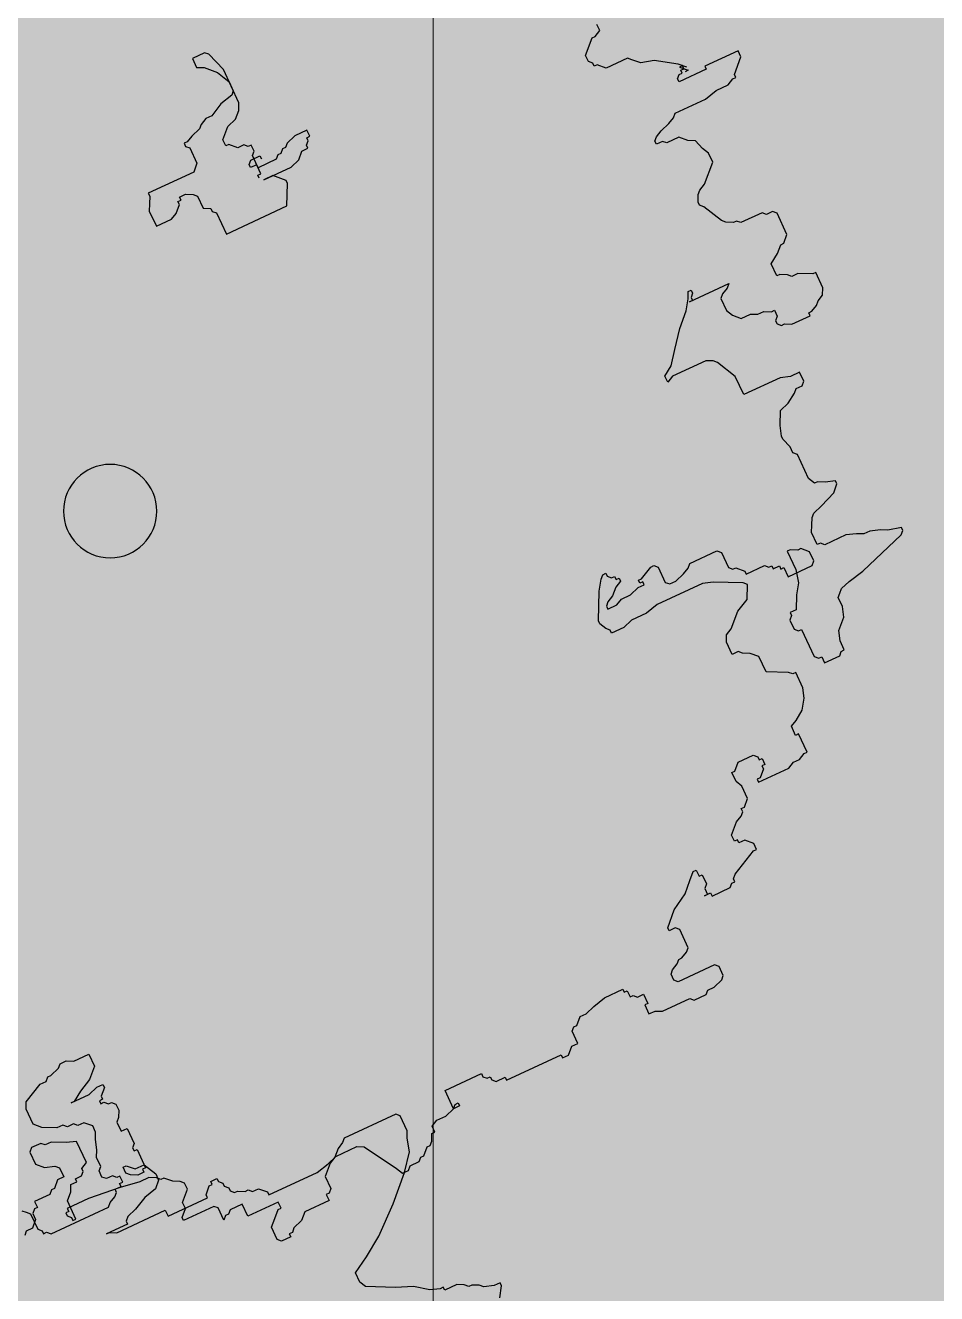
# Model space of a CAD drawing. Header units: millimetres. Extents: x 0 to 71617, y -15450 to 30894.
# Drawn here: x 18864 to 19406, y 24604 to 25357 of the extents above; entities that cross this region are included whole.
import ezdxf

# ---------------------------------------------------------------- set-up
doc = ezdxf.new("R2010")
doc.units = ezdxf.units.MM
doc.layers.add('dwgmodels.com', color=250, linetype='Continuous')
doc.layers.add('tree', color=251, linetype='Continuous', lineweight=0)

# ---------------------------------------------------------------- blocks, each defined once
blk = doc.blocks.new('trees top 025')
at = {"layer": 'dwgmodels.com', "color": 0}
for p, q in [((-0.6467, 1.7705), (-0.6384, 1.7789)), ((-0.6384, 1.7789), (-0.6134, 1.7789)), ((-0.6134, 1.7789), (-0.605, 1.7705)), ((-0.7218, 1.7455), (-0.6968, 1.7539)), ((-0.7218, 1.6872), (-0.7218, 1.7455)), ((-0.6968, 1.7539), (-0.6634, 1.7705)), ((-0.6634, 1.7705), (-0.6467, 1.7705)), ((-0.605, 1.7705), (-0.605, 1.7372)), ((-0.6467, 1.7122), (-0.6551, 1.7039)), ((-0.6217, 1.7205), (-0.6467, 1.7122)), ((-0.605, 1.7372), (-0.6217, 1.7205)), ((-0.7051, 1.6789), (-0.7218, 1.6872)), ((-0.7051, 1.6705), (-0.7051, 1.6789)), ((-0.6551, 1.7039), (-0.6551, 1.6789)), ((-0.6551, 1.6789), (-0.6384, 1.6789)), ((-0.6384, 1.6789), (-0.6217, 1.6622)), ((-0.6968, 1.6622), (-0.7051, 1.6705)), ((-0.6801, 1.6622), (-0.6968, 1.6622)), ((-0.6801, 1.6539), (-0.6801, 1.6622)), ((-0.6634, 1.6539), (-0.6801, 1.6539)), ((-0.6551, 1.6372), (-0.6634, 1.6539)), ((-0.6217, 1.6622), (-0.6134, 1.6622)), ((-0.6134, 1.6622), (-0.605, 1.6539)), ((-0.605, 1.6539), (-0.5633, 1.6539)), ((-0.5633, 1.6539), (-0.5633, 1.6372)), ((-0.6384, 1.6205), (-0.6551, 1.6372)), ((-0.6384, 1.5705), (-0.6384, 1.6205)), ((-0.5633, 1.6372), (-0.555, 1.6372)), ((-0.555, 1.6372), (-0.5467, 1.6288)), ((-0.5467, 1.6288), (-0.5467, 1.6122)), ((-0.8636, 1.5788), (-0.8469, 1.5872)), ((-0.8469, 1.5872), (-0.8219, 1.5872)), ((-0.8219, 1.5872), (-0.7718, 1.5955)), ((-0.7718, 1.5955), (-0.6884, 1.6038)), ((-0.6884, 1.6038), (-0.6301, 1.6038)), ((-0.6301, 1.6038), (-0.6301, 1.5955)), ((-0.6301, 1.5955), (-0.6217, 1.5955)), ((-0.6217, 1.5872), (-0.6301, 1.5788)), ((-0.6217, 1.5955), (-0.6217, 1.5872)), ((-0.5467, 1.6122), (-0.53, 1.5955)), ((-0.53, 1.5955), (-0.5133, 1.5955)), ((-0.5133, 1.5955), (-0.505, 1.5872)), ((-0.9136, 1.5455), (-0.8969, 1.5538)), ((-0.8969, 1.5538), (-0.8802, 1.5705)), ((-0.8802, 1.5705), (-0.8719, 1.5705)), ((-0.8719, 1.5705), (-0.8636, 1.5788)), ((-0.6301, 1.5705), (-0.6384, 1.5705)), ((-0.6301, 1.5788), (-0.6301, 1.5705)), ((-0.9219, 1.5372), (-0.9136, 1.5455)), ((-0.9219, 1.5205), (-0.9219, 1.5372)), ((-0.8969, 1.4955), (-0.9219, 1.5205)), ((-0.8969, 1.4788), (-0.8969, 1.4955)), ((-1.4807, 1.4621), (-1.4723, 1.4705)), ((-1.4807, 1.4205), (-1.4807, 1.4621)), ((-1.4723, 1.4705), (-1.3306, 1.4705)), ((-1.3306, 1.4705), (-1.3222, 1.4621)), ((-1.3222, 1.4621), (-1.3056, 1.4538)), ((-0.8802, 1.4621), (-0.8969, 1.4788)), ((-0.8802, 1.4538), (-0.8802, 1.4621)), ((-1.3056, 1.4538), (-1.2889, 1.4371)), ((-1.2889, 1.4371), (-1.2722, 1.4288)), ((-1.2722, 1.4288), (-1.2472, 1.4038)), ((-1.0304, 1.4288), (-0.997, 1.4288)), ((-1.0304, 1.3955), (-1.0304, 1.4288)), ((-0.997, 1.4288), (-0.9887, 1.4205)), ((-0.972, 1.4455), (-0.9636, 1.4538)), ((-0.972, 1.4121), (-0.972, 1.4455)), ((-0.9636, 1.4538), (-0.8802, 1.4538)), ((-1.4723, 1.4038), (-1.4807, 1.4205)), ((-1.464, 1.3705), (-1.4723, 1.4038)), ((-1.2472, 1.4038), (-1.2472, 1.3705)), ((-1.1137, 1.3955), (-1.0304, 1.3955)), ((-1.1137, 1.3788), (-1.1137, 1.3955)), ((-0.9887, 1.4205), (-0.9803, 1.4205)), ((-0.9803, 1.4205), (-0.972, 1.4121)), ((-1.4306, 1.3288), (-1.464, 1.3705)), ((-1.2472, 1.3705), (-1.2388, 1.3621)), ((-1.2388, 1.3621), (-1.2305, 1.3621)), ((-1.2305, 1.3621), (-1.2305, 1.3455)), ((-1.1054, 1.3788), (-1.1137, 1.3788)), ((-1.0887, 1.3621), (-1.1054, 1.3788)), ((-1.072, 1.3455), (-1.0887, 1.3621)), ((-1.2305, 1.3455), (-1.1638, 1.3455)), ((-1.1638, 1.3455), (-1.1471, 1.3288)), ((-1.072, 1.3121), (-1.072, 1.3455)), ((-1.3723, 1.2704), (-1.4306, 1.3288)), ((-1.1471, 1.3288), (-1.1221, 1.3204)), ((-1.1221, 1.3204), (-1.1137, 1.3121)), ((-1.1137, 1.3121), (-1.1054, 1.3121)), ((-1.1054, 1.3121), (-1.1054, 1.3038)), ((-1.1054, 1.3038), (-1.0804, 1.3038)), ((-1.0804, 1.3038), (-1.072, 1.3121)), ((-1.3056, 1.2121), (-1.3723, 1.2704)), ((-1.2555, 1.1788), (-1.3056, 1.2121)), ((-1.2138, 1.1537), (-1.2555, 1.1788)), ((-1.2138, 1.1287), (-1.2138, 1.1537)), ((-1.2889, 1.0787), (-1.2222, 1.1121)), ((-1.2222, 1.1121), (-1.2138, 1.1287)), ((-1.3306, 1.0621), (-1.2889, 1.0787)), ((-1.3639, 1.0371), (-1.3306, 1.0621)), ((-1.4473, 1.012), (-1.4306, 1.0204)), ((-1.4306, 1.0204), (-1.3973, 1.0204)), ((-1.3973, 1.0287), (-1.3889, 1.0287)), ((-1.3973, 1.0204), (-1.3973, 1.0287)), ((-1.3889, 1.0287), (-1.3639, 1.0371)), ((-1.514, 0.9787), (-1.489, 0.987)), ((-1.489, 0.987), (-1.4807, 0.9954)), ((-1.4807, 0.9954), (-1.464, 1.0037)), ((-1.464, 1.0037), (-1.4557, 1.0037)), ((-1.4557, 1.0037), (-1.4473, 1.012)), ((-1.5307, 0.9787), (-1.514, 0.9787)), ((-1.5307, 0.9704), (-1.5307, 0.9787)), ((-1.514, 0.9454), (-1.5307, 0.9704)), ((-0.7218, 0.8787), (-0.7051, 0.9287)), ((-0.7051, 0.9287), (-0.6968, 0.937)), ((-0.6968, 0.937), (-0.6634, 0.937)), ((-0.6634, 0.937), (-0.6634, 0.912)), ((-0.6801, 0.9037), (-0.7051, 0.8787)), ((-0.6634, 0.912), (-0.6801, 0.9037)), ((-0.7051, 0.8787), (-0.7218, 0.8453)), ((-0.7218, 0.787), (-0.7218, 0.8787)), ((-0.7218, 0.8453), (-0.7218, 0.8203)), ((-0.7218, 0.8203), (-0.7135, 0.812)), ((-0.7135, 0.812), (-0.6801, 0.8037)), ((-0.6801, 0.8037), (-0.6467, 0.787)), ((-0.7135, 0.7703), (-0.7218, 0.787)), ((-0.6968, 0.7537), (-0.7135, 0.7703)), ((-0.6467, 0.787), (-0.6301, 0.787)), ((-0.6301, 0.787), (-0.6134, 0.7787)), ((-0.6134, 0.7787), (-0.605, 0.7703)), ((-0.605, 0.7703), (-0.58, 0.762)), ((-0.58, 0.762), (-0.5633, 0.7537)), ((-0.6718, 0.7453), (-0.6968, 0.7537)), ((-0.6467, 0.7203), (-0.6718, 0.7453)), ((-0.5633, 0.7537), (-0.555, 0.7537)), ((-0.555, 0.7453), (-0.5633, 0.737)), ((-0.5633, 0.737), (-0.5633, 0.6953)), ((-0.555, 0.7537), (-0.555, 0.7453)), ((-0.6718, 0.687), (-0.6551, 0.7036)), ((-0.6551, 0.7036), (-0.6467, 0.7036)), ((-0.6467, 0.7036), (-0.6467, 0.7203)), ((-0.7051, 0.6786), (-0.6968, 0.6786)), ((-0.7051, 0.662), (-0.7051, 0.6786)), ((-0.6968, 0.6786), (-0.6884, 0.687)), ((-0.6884, 0.687), (-0.6718, 0.687)), ((-0.5633, 0.6953), (-0.5467, 0.6786)), ((-0.5467, 0.6786), (-0.4216, 0.6786)), ((-0.4216, 0.6786), (-0.4216, 0.6703)), ((-0.4216, 0.6703), (-0.4132, 0.6536)), ((-0.8469, 0.6536), (-0.8135, 0.6536)), ((-0.8469, 0.637), (-0.8469, 0.6536)), ((-0.8385, 0.637), (-0.8469, 0.637)), ((-0.8385, 0.6286), (-0.8385, 0.637)), ((-0.8135, 0.6536), (-0.7885, 0.6453)), ((-0.7885, 0.6453), (-0.7802, 0.637)), ((-0.7802, 0.637), (-0.7718, 0.637)), ((-0.7718, 0.637), (-0.7635, 0.6286)), ((-0.7135, 0.6453), (-0.7135, 0.637)), ((-0.6884, 0.6453), (-0.7135, 0.6453)), ((-0.6968, 0.6536), (-0.7051, 0.662)), ((-0.6968, 0.6036), (-0.6968, 0.6536)), ((-0.6801, 0.637), (-0.6884, 0.6453)), ((-0.6801, 0.6286), (-0.6801, 0.637)), ((-0.505, 0.637), (-0.5217, 0.6286)), ((-0.4883, 0.637), (-0.505, 0.637)), ((-0.4883, 0.6286), (-0.4883, 0.637)), ((-0.4132, 0.6536), (-0.4049, 0.637)), ((-0.4049, 0.637), (-0.4049, 0.5953)), ((-0.8302, 0.6203), (-0.8385, 0.6286)), ((-0.8302, 0.612), (-0.8302, 0.6203)), ((-0.8135, 0.612), (-0.8302, 0.612)), ((-0.7969, 0.5953), (-0.8135, 0.612)), ((-0.7635, 0.6286), (-0.7552, 0.6286)), ((-0.7552, 0.6286), (-0.7468, 0.6203)), ((-0.7468, 0.6203), (-0.6968, 0.6203)), ((-0.6968, 0.6286), (-0.6801, 0.6286)), ((-0.6968, 0.6203), (-0.6968, 0.6286)), ((-0.6884, 0.6036), (-0.6968, 0.6036)), ((-0.6884, 0.5953), (-0.6884, 0.6036)), ((-0.5217, 0.6286), (-0.53, 0.6203)), ((-0.53, 0.6203), (-0.53, 0.587)), ((-0.48, 0.6286), (-0.4883, 0.6286)), ((-0.48, 0.6203), (-0.48, 0.6286)), ((-0.4633, 0.6036), (-0.48, 0.6203)), ((-0.4466, 0.5953), (-0.4633, 0.6036)), ((-1.6141, 0.5703), (-1.6141, 0.587)), ((-1.5974, 0.562), (-1.6141, 0.5703)), ((-0.7718, 0.587), (-0.7969, 0.5953)), ((-0.6968, 0.587), (-0.7718, 0.587)), ((-0.7468, 0.562), (-0.7218, 0.587)), ((-0.7218, 0.587), (-0.6968, 0.587)), ((-0.5467, 0.5703), (-0.555, 0.562)), ((-0.53, 0.587), (-0.5467, 0.5786)), ((-0.5467, 0.5786), (-0.5467, 0.5703)), ((-0.4049, 0.5953), (-0.4466, 0.5953)), ((-1.5891, 0.562), (-1.5974, 0.562)), ((-1.5557, 0.5286), (-1.5891, 0.562)), ((-0.7468, 0.5536), (-0.7468, 0.562)), ((-0.7218, 0.5036), (-0.7468, 0.5536)), ((-0.555, 0.562), (-0.555, 0.5036)), ((-1.5641, 0.5036), (-1.5557, 0.5119)), ((-1.5557, 0.5119), (-1.5557, 0.5286)), ((-1.6558, 0.4703), (-1.6475, 0.4786)), ((-1.6475, 0.4786), (-1.5891, 0.4786)), ((-1.5891, 0.4786), (-1.5724, 0.4953)), ((-1.5724, 0.4953), (-1.5641, 0.4953)), ((-1.5641, 0.4953), (-1.5641, 0.5036)), ((-0.555, 0.5036), (-0.7218, 0.5036)), ((-1.7559, 0.4119), (-1.7058, 0.4453)), ((-1.7058, 0.4453), (-1.6725, 0.4536)), ((-1.6725, 0.4536), (-1.6558, 0.4703)), ((-1.7726, 0.3952), (-1.7559, 0.4119)), ((-1.7559, 0.4036), (-1.7726, 0.3869)), ((-1.7726, 0.3869), (-1.7642, 0.3869)), ((-1.7642, 0.4036), (-1.7559, 0.4036)), ((-1.7642, 0.3952), (-1.7642, 0.4036)), ((-1.7559, 0.3952), (-1.7642, 0.3952)), ((-1.7559, 0.3869), (-1.7559, 0.3952)), ((-1.7475, 0.3869), (-1.7559, 0.3869)), ((-1.7392, 0.3786), (-1.7475, 0.3869)), ((-1.906, 0.3786), (-1.8143, 0.3786)), ((-1.906, 0.3619), (-1.906, 0.3786)), ((-1.8726, 0.3286), (-1.906, 0.3619)), ((-1.8143, 0.3786), (-1.8143, 0.3702)), ((-1.8143, 0.3702), (-1.7392, 0.3702)), ((-1.7392, 0.3702), (-1.7392, 0.3786)), ((-1.8726, 0.3202), (-1.8726, 0.3286)), ((-1.8643, 0.3202), (-1.8726, 0.3202)), ((-1.8476, 0.3119), (-1.8643, 0.3202)), ((-1.8143, 0.3119), (-1.8476, 0.3119)), ((-1.7809, 0.3036), (-1.8143, 0.3119)), ((-1.6975, 0.3036), (-1.7809, 0.3036)), ((-1.6892, 0.2952), (-1.6975, 0.3036)), ((-1.6725, 0.2869), (-1.6892, 0.2952)), ((-1.6475, 0.2786), (-1.6725, 0.2869)), ((-1.6308, 0.2702), (-1.6475, 0.2786)), ((-1.6475, 0.2452), (-1.6391, 0.2535)), ((-1.6391, 0.2535), (-1.6224, 0.2535)), ((-1.6224, 0.2619), (-1.6308, 0.2702)), ((-1.6224, 0.2535), (-1.6224, 0.2619)), ((-1.7142, 0.2202), (-1.6975, 0.2285)), ((-1.6975, 0.2285), (-1.6808, 0.2452)), ((-1.6808, 0.2452), (-1.6475, 0.2452)), ((-1.7309, 0.1785), (-1.7225, 0.1952)), ((-1.7225, 0.1952), (-1.7142, 0.2202)), ((-1.7309, 0.1535), (-1.7309, 0.1785)), ((-1.6892, 0.1119), (-1.7309, 0.1535)), ((-1.6725, 0.1035), (-1.6892, 0.1119)), ((-1.6641, 0.0952), (-1.6725, 0.1035)), ((-1.6558, 0.0785), (-1.6641, 0.0952)), ((-1.6641, 0.0618), (-1.6558, 0.0702)), ((-1.6558, 0.0702), (-1.6558, 0.0785)), ((-1.6892, 0.0118), (-1.6641, 0.0618)), ((-1.7142, -0.0048), (-1.6975, 0.0035)), ((-1.6975, 0.0035), (-1.6892, 0.0118)), ((-1.8226, -0.0298), (-1.8143, -0.0215)), ((-1.8226, -0.0882), (-1.8226, -0.0298)), ((-1.8143, -0.0215), (-1.7976, -0.0215)), ((-1.7976, -0.0215), (-1.7892, -0.0132)), ((-1.7892, -0.0132), (-1.7309, -0.0132)), ((-1.7309, -0.0132), (-1.7225, -0.0048)), ((-1.7225, -0.0048), (-1.7142, -0.0048)), ((-1.8059, -0.1049), (-1.8226, -0.0882)), ((-1.7976, -0.1049), (-1.8059, -0.1049)), ((-1.7809, -0.1215), (-1.7976, -0.1049)), ((-1.7559, -0.1382), (-1.7809, -0.1215)), ((-1.5474, -0.1132), (-1.5474, -0.1215)), ((-1.5391, -0.1132), (-1.5474, -0.1132)), ((-1.5474, -0.1215), (-1.5391, -0.1299)), ((-1.5307, -0.1299), (-1.5391, -0.1132)), ((-1.7559, -0.1715), (-1.7559, -0.1382)), ((-1.6391, -0.1382), (-1.6308, -0.1465)), ((-1.5307, -0.1382), (-1.6391, -0.1382)), ((-1.6308, -0.1465), (-1.6141, -0.1549)), ((-1.6141, -0.1549), (-1.6058, -0.1632)), ((-1.5391, -0.1299), (-1.5391, -0.1382)), ((-1.5391, -0.1382), (-1.5307, -0.1382)), ((-1.514, -0.1549), (-1.5307, -0.1299)), ((-1.4807, -0.1882), (-1.514, -0.1549)), ((-1.8393, -0.2049), (-1.8059, -0.1882)), ((-1.8059, -0.1882), (-1.7892, -0.1882)), ((-1.7892, -0.1882), (-1.7809, -0.1799)), ((-1.7809, -0.1799), (-1.7642, -0.1715)), ((-1.7642, -0.1715), (-1.7559, -0.1715)), ((-1.6058, -0.1632), (-1.6058, -0.1965)), ((-1.4473, -0.2299), (-1.4807, -0.1882)), ((-1.8476, -0.2049), (-1.8393, -0.2049)), ((-1.8476, -0.2466), (-1.8476, -0.2049)), ((-1.6141, -0.2132), (-1.6308, -0.2299)), ((-1.6058, -0.1965), (-1.6141, -0.2132)), ((-1.8393, -0.2632), (-1.8476, -0.2466)), ((-1.7142, -0.2466), (-1.7142, -0.2632)), ((-1.7058, -0.2466), (-1.7142, -0.2466)), ((-1.6892, -0.2382), (-1.7058, -0.2466)), ((-1.6725, -0.2382), (-1.6892, -0.2382)), ((-1.6558, -0.2299), (-1.6725, -0.2382)), ((-1.6308, -0.2299), (-1.6558, -0.2299)), ((-1.4223, -0.2632), (-1.4473, -0.2299)), ((-1.8226, -0.2716), (-1.8393, -0.2632)), ((-1.8143, -0.2799), (-1.8226, -0.2716)), ((-1.7976, -0.2882), (-1.8143, -0.2799)), ((-1.7142, -0.2632), (-1.7058, -0.2716)), ((-1.7058, -0.2799), (-1.7142, -0.2882)), ((-1.7058, -0.2716), (-1.7058, -0.2799)), ((-1.3973, -0.2799), (-1.4223, -0.2632)), ((-1.3973, -0.2966), (-1.3973, -0.2799)), ((-1.7892, -0.2882), (-1.7976, -0.2882)), ((-1.7892, -0.2966), (-1.7892, -0.2882)), ((-1.7392, -0.2966), (-1.7892, -0.2966)), ((-1.7225, -0.2882), (-1.7392, -0.2966)), ((-1.7142, -0.2882), (-1.7225, -0.2882)), ((-1.5557, -0.3549), (-1.5307, -0.3049)), ((-1.5307, -0.3049), (-1.5224, -0.2966)), ((-1.5224, -0.2966), (-1.5057, -0.2882)), ((-1.5057, -0.2882), (-1.414, -0.2882)), ((-1.414, -0.2882), (-1.3973, -0.2966)), ((-1.5557, -0.4049), (-1.5557, -0.3549)), ((-1.6808, -0.4133), (-1.6558, -0.4049)), ((-1.6558, -0.4049), (-1.5557, -0.4049)), ((-1.7058, -0.4133), (-1.6808, -0.4133)), ((-1.7058, -0.4383), (-1.7058, -0.4133)), ((-1.6975, -0.4466), (-1.7058, -0.4383)), ((-1.6808, -0.4466), (-1.6975, -0.4466)), ((-1.6725, -0.4549), (-1.6808, -0.4466)), ((-1.6475, -0.4716), (-1.6725, -0.4549)), ((-1.6224, -0.4799), (-1.6475, -0.4716)), ((-1.6058, -0.5133), (-1.6224, -0.4799)), ((-1.5974, -0.5383), (-1.6058, -0.5133)), ((-1.6058, -0.5716), (-1.5974, -0.5466)), ((-1.5974, -0.5466), (-1.5974, -0.5383)), ((-1.6141, -0.5966), (-1.6058, -0.5883)), ((-1.6141, -0.6633), (-1.6141, -0.5966)), ((-1.6058, -0.5883), (-1.6058, -0.5716)), ((-1.6224, -0.68), (-1.6141, -0.6633)), ((-1.0554, -0.6633), (-1.0554, -0.6717)), ((-1.047, -0.6633), (-1.0554, -0.6633)), ((-1.0387, -0.6717), (-1.047, -0.6633)), ((-1.6725, -0.6967), (-1.6475, -0.6883)), ((-1.6475, -0.6883), (-1.6308, -0.68)), ((-1.6308, -0.68), (-1.6224, -0.68)), ((-1.0804, -0.6883), (-1.0804, -0.6967)), ((-1.072, -0.6883), (-1.0804, -0.6883)), ((-1.072, -0.68), (-1.072, -0.6883)), ((-1.0637, -0.68), (-1.072, -0.68)), ((-1.0554, -0.6717), (-1.0637, -0.68)), ((-1.022, -0.6967), (-1.0387, -0.6717)), ((-1.6725, -0.705), (-1.6725, -0.6967)), ((-1.6558, -0.7217), (-1.6725, -0.705)), ((-1.6141, -0.7383), (-1.6558, -0.7217)), ((-1.1721, -0.6967), (-1.1805, -0.705)), ((-1.1805, -0.705), (-1.1805, -0.7467)), ((-1.1638, -0.6967), (-1.1721, -0.6967)), ((-1.1304, -0.7133), (-1.1638, -0.6967)), ((-1.1221, -0.7133), (-1.1304, -0.7133)), ((-1.1304, -0.7217), (-1.1221, -0.7217)), ((-1.1304, -0.73), (-1.1304, -0.7217)), ((-1.1221, -0.7217), (-1.1221, -0.7133)), ((-1.0804, -0.6967), (-1.0637, -0.705)), ((-1.0637, -0.705), (-1.047, -0.7217)), ((-1.047, -0.7217), (-1.0304, -0.73)), ((-0.9887, -0.7633), (-1.022, -0.6967)), ((-1.5891, -0.7467), (-1.6141, -0.7383)), ((-1.5807, -0.755), (-1.5891, -0.7467)), ((-1.5724, -0.7717), (-1.5807, -0.755)), ((-1.3306, -0.73), (-1.3389, -0.7383)), ((-1.3389, -0.7383), (-1.3389, -0.78)), ((-1.2555, -0.73), (-1.3306, -0.73)), ((-1.2472, -0.7383), (-1.2555, -0.73)), ((-1.2305, -0.7467), (-1.2472, -0.7383)), ((-1.2055, -0.755), (-1.2305, -0.7467)), ((-1.1888, -0.755), (-1.2055, -0.755)), ((-1.1805, -0.7467), (-1.1888, -0.755)), ((-1.1137, -0.73), (-1.1304, -0.73)), ((-1.0887, -0.7383), (-1.1137, -0.73)), ((-1.0637, -0.7383), (-1.0887, -0.7383)), ((-1.047, -0.7467), (-1.0637, -0.7383)), ((-1.022, -0.7467), (-1.047, -0.7467)), ((-1.0304, -0.73), (-1.022, -0.7383)), ((-1.022, -0.7383), (-1.022, -0.7467)), ((-1.5641, -0.7883), (-1.5724, -0.7717)), ((-1.5641, -0.8217), (-1.5641, -0.7883)), ((-1.3556, -0.7883), (-1.3723, -0.805)), ((-1.3472, -0.7883), (-1.3556, -0.7883)), ((-1.3389, -0.78), (-1.3472, -0.7883)), ((-1.2889, -0.7967), (-1.2639, -0.7883)), ((-1.2639, -0.7883), (-1.1388, -0.7883)), ((-1.1388, -0.7883), (-1.1054, -0.7967)), ((-1.0053, -0.7967), (-0.997, -0.7883)), ((-0.997, -0.7883), (-0.9887, -0.7717)), ((-0.9887, -0.7717), (-0.9887, -0.7633)), ((-1.5807, -0.83), (-1.5724, -0.8217)), ((-1.5724, -0.8217), (-1.5641, -0.8217)), ((-1.5391, -0.83), (-1.5224, -0.8133)), ((-1.5224, -0.8133), (-1.514, -0.8133)), ((-1.514, -0.8133), (-1.4974, -0.805)), ((-1.4974, -0.805), (-1.489, -0.805)), ((-1.489, -0.805), (-1.489, -0.855)), ((-1.439, -0.8217), (-1.439, -0.83)), ((-1.4306, -0.8217), (-1.439, -0.8217)), ((-1.4223, -0.8133), (-1.4306, -0.8217)), ((-1.3723, -0.8133), (-1.4223, -0.8133)), ((-1.3723, -0.805), (-1.3723, -0.8133)), ((-1.3556, -0.83), (-1.2889, -0.7967)), ((-1.1054, -0.7967), (-1.0637, -0.7967)), ((-1.0637, -0.7967), (-1.0387, -0.805)), ((-1.0387, -0.805), (-1.0053, -0.805)), ((-1.0053, -0.805), (-1.0053, -0.7967)), ((-1.7225, -0.855), (-1.6975, -0.8467)), ((-1.6975, -0.8467), (-1.6808, -0.8467)), ((-1.6808, -0.8467), (-1.6641, -0.8384)), ((-1.6641, -0.8384), (-1.6391, -0.83)), ((-1.6391, -0.83), (-1.5807, -0.83)), ((-1.5391, -0.855), (-1.5391, -0.83)), ((-1.464, -0.8384), (-1.464, -0.8634)), ((-1.4557, -0.8384), (-1.464, -0.8384)), ((-1.4557, -0.83), (-1.4557, -0.8384)), ((-1.439, -0.83), (-1.4557, -0.83)), ((-1.3639, -0.8384), (-1.3556, -0.83)), ((-1.3472, -0.8717), (-1.3639, -0.8384)), ((-1.7726, -0.8717), (-1.7392, -0.8634)), ((-1.7726, -0.88), (-1.7726, -0.8717)), ((-1.7642, -0.8884), (-1.7726, -0.88)), ((-1.7392, -0.8634), (-1.7225, -0.855)), ((-1.5307, -0.8634), (-1.5391, -0.855)), ((-1.464, -0.8634), (-1.5307, -0.8634)), ((-1.489, -0.855), (-1.4807, -0.8884)), ((-1.3139, -0.8884), (-1.3472, -0.8717)), ((-1.6391, -0.93), (-1.7642, -0.8884)), ((-1.4807, -0.8884), (-1.464, -0.9134)), ((-1.464, -0.9134), (-1.4473, -0.9467)), ((-1.2805, -0.9217), (-1.3139, -0.8884)), ((-1.5974, -0.9384), (-1.6391, -0.93)), ((-1.5724, -0.9467), (-1.5974, -0.9384)), ((-1.5641, -0.955), (-1.5724, -0.9467)), ((-1.4473, -0.9467), (-1.4306, -0.9467)), ((-1.4306, -0.9467), (-1.4306, -0.955)), ((-1.2639, -0.93), (-1.2805, -0.9217)), ((-1.2555, -0.9467), (-1.2639, -0.93)), ((-1.2555, -0.9801), (-1.2555, -0.9467)), ((-1.5557, -0.9634), (-1.5641, -0.955)), ((-1.5557, -0.9884), (-1.5557, -0.9634)), ((-1.4306, -0.955), (-1.4223, -0.9634)), ((-1.4223, -0.9634), (-1.4223, -0.9884)), ((-1.2805, -0.9884), (-1.2722, -0.9801)), ((-1.2722, -0.9801), (-1.2555, -0.9801)), ((-1.5474, -1.0134), (-1.5557, -0.9884)), ((-1.439, -0.9967), (-1.439, -1.0717)), ((-1.4306, -0.9967), (-1.439, -0.9967)), ((-1.4223, -0.9884), (-1.4306, -0.9967)), ((-1.3139, -1.0134), (-1.2972, -0.9967)), ((-1.2972, -0.9967), (-1.2805, -0.9884)), ((-1.5224, -1.0384), (-1.5474, -1.0134)), ((-1.514, -1.0634), (-1.5224, -1.0384)), ((-1.3139, -1.0551), (-1.3139, -1.0134)), ((-1.514, -1.0884), (-1.514, -1.0634)), ((-1.439, -1.0717), (-1.4473, -1.0801)), ((-1.3639, -1.0801), (-1.3139, -1.0551)), ((-1.5057, -1.0884), (-1.514, -1.0884)), ((-1.4974, -1.0967), (-1.5057, -1.0884)), ((-1.4557, -1.0967), (-1.4974, -1.0967)), ((-1.4557, -1.0801), (-1.4557, -1.0967)), ((-1.4473, -1.0801), (-1.4557, -1.0801)), ((-1.3806, -1.0884), (-1.3723, -1.0884)), ((-1.3806, -1.1301), (-1.3806, -1.0884)), ((-1.3723, -1.0884), (-1.3639, -1.0801)), ((-1.3723, -1.1551), (-1.3806, -1.1301)), ((-1.3556, -1.1801), (-1.3723, -1.1551)), ((-1.3306, -1.1968), (-1.3556, -1.1801)), ((-1.3139, -1.2051), (-1.3306, -1.1968)), ((0.6792, -1.1968), (0.6625, -1.2051)), ((0.6959, -1.1968), (0.6792, -1.1968)), ((0.7042, -1.2051), (0.6959, -1.1968)), ((-1.3222, -1.2301), (-1.3139, -1.2301)), ((-1.3222, -1.2801), (-1.3222, -1.2301)), ((-1.3139, -1.2301), (-1.3139, -1.2051)), ((-1.1971, -1.2301), (-1.2055, -1.2384)), ((-1.1554, -1.2301), (-1.1971, -1.2301)), ((-1.1388, -1.2468), (-1.1554, -1.2301)), ((0.6208, -1.2051), (0.6208, -1.2384)), ((0.6625, -1.2051), (0.6208, -1.2051)), ((0.7292, -1.2134), (0.7042, -1.2051)), ((0.7376, -1.2134), (0.7292, -1.2134)), ((0.7459, -1.2218), (0.7376, -1.2134)), ((0.7626, -1.2218), (0.7459, -1.2218)), ((0.8126, -1.2468), (0.7626, -1.2218)), ((-1.2138, -1.2468), (-1.2138, -1.2634)), ((-1.2055, -1.2468), (-1.2138, -1.2468)), ((-1.2138, -1.2634), (-1.2055, -1.2634)), ((-1.2055, -1.2384), (-1.2055, -1.2468)), ((-1.2055, -1.2634), (-1.2055, -1.2718)), ((-1.1304, -1.2468), (-1.1388, -1.2468)), ((-1.1304, -1.2718), (-1.1304, -1.2468)), ((0.6208, -1.2384), (0.6459, -1.2634)), ((0.6459, -1.2634), (0.6792, -1.2801)), ((0.821, -1.2634), (0.8126, -1.2468)), ((0.821, -1.3051), (0.821, -1.2634)), ((-1.3139, -1.2801), (-1.3222, -1.2801)), ((-1.2972, -1.2885), (-1.3139, -1.2801)), ((-1.2805, -1.2885), (-1.2972, -1.2885)), ((-1.2639, -1.2968), (-1.2805, -1.2885)), ((-1.1805, -1.2968), (-1.2639, -1.2968)), ((-1.2055, -1.2718), (-1.1888, -1.2885)), ((-1.1888, -1.2885), (-1.1805, -1.2885)), ((-1.1805, -1.2885), (-1.1805, -1.2968)), ((-1.1388, -1.2885), (-1.1304, -1.2718)), ((-1.1388, -1.3218), (-1.1388, -1.2885)), ((0.6208, -1.2885), (0.6208, -1.2968)), ((0.6375, -1.2885), (0.6208, -1.2885)), ((0.6208, -1.2968), (0.6375, -1.3135)), ((0.6625, -1.2968), (0.6375, -1.2885)), ((0.7126, -1.2968), (0.6625, -1.2968)), ((0.6792, -1.2801), (0.7042, -1.2968)), ((0.7042, -1.2968), (0.7126, -1.2968)), ((-1.1221, -1.3385), (-1.1388, -1.3218)), ((0.6375, -1.3135), (0.6375, -1.3218)), ((0.6375, -1.3218), (0.6459, -1.3218)), ((0.6459, -1.3218), (0.6459, -1.3301)), ((0.7709, -1.3385), (0.8043, -1.3218)), ((0.8043, -1.3218), (0.821, -1.3051)), ((-1.1137, -1.3385), (-1.1221, -1.3385)), ((-1.1137, -1.3468), (-1.1137, -1.3385)), ((-1.1054, -1.3551), (-1.1137, -1.3468)), ((-1.0887, -1.3635), (-1.1054, -1.3551)), ((0.6208, -1.3385), (0.6125, -1.3468)), ((0.6125, -1.3468), (0.6125, -1.3635)), ((0.6292, -1.3385), (0.6208, -1.3385)), ((0.6375, -1.3301), (0.6292, -1.3385)), ((0.6459, -1.3301), (0.6375, -1.3301)), ((0.6876, -1.3718), (0.7042, -1.3551)), ((0.7042, -1.3551), (0.7209, -1.3551)), ((0.7209, -1.3551), (0.7292, -1.3468)), ((0.7292, -1.3468), (0.7459, -1.3468)), ((0.7459, -1.3468), (0.7543, -1.3385)), ((0.7543, -1.3385), (0.7709, -1.3385)), ((-1.0637, -1.3885), (-1.0887, -1.3635)), ((-1.0637, -1.4051), (-1.0637, -1.3885)), ((0.6125, -1.3635), (0.6208, -1.3801)), ((0.6208, -1.3801), (0.6292, -1.3885)), ((0.6292, -1.3885), (0.6292, -1.4135)), ((0.6876, -1.3885), (0.6876, -1.3718)), ((0.6959, -1.4051), (0.6876, -1.3885)), ((-1.1054, -1.4302), (-1.0887, -1.4135)), ((-1.0887, -1.4135), (-1.072, -1.4135)), ((-1.072, -1.4051), (-1.0637, -1.4051)), ((-1.072, -1.4135), (-1.072, -1.4051)), ((0.6125, -1.4135), (0.6125, -1.4552)), ((0.6292, -1.4135), (0.6125, -1.4135)), ((0.7042, -1.4302), (0.6959, -1.4051)), ((-1.1054, -1.4468), (-1.1054, -1.4302)), ((-1.0971, -1.4468), (-1.1054, -1.4468)), ((-1.0304, -1.4802), (-1.0971, -1.4468)), ((-0.9553, -1.4468), (-0.9553, -1.4718)), ((-0.947, -1.4468), (-0.9553, -1.4468)), ((-0.947, -1.4302), (-0.947, -1.4468)), ((-0.9386, -1.4302), (-0.947, -1.4302)), ((-0.9219, -1.4468), (-0.9386, -1.4302)), ((-0.8969, -1.4718), (-0.9219, -1.4468)), ((0.6125, -1.4552), (0.6208, -1.4635)), ((0.7126, -1.4468), (0.7042, -1.4302)), ((0.7126, -1.4718), (0.7126, -1.4468)), ((-1.022, -1.4885), (-1.0304, -1.4802)), ((-0.9553, -1.4718), (-0.947, -1.4802)), ((-0.947, -1.4802), (-0.947, -1.4968)), ((-0.8552, -1.4968), (-0.8969, -1.4718)), ((0.6125, -1.4718), (0.6125, -1.5218)), ((0.6208, -1.4718), (0.6125, -1.4718)), ((0.6208, -1.4635), (0.6208, -1.4718)), ((0.7209, -1.4802), (0.7126, -1.4718)), ((0.7209, -1.4968), (0.7209, -1.4802)), ((-1.022, -1.4968), (-1.022, -1.4885)), ((-1.0137, -1.4968), (-1.022, -1.4968)), ((-1.0053, -1.5052), (-1.0137, -1.4968)), ((-0.9553, -1.5052), (-1.0053, -1.5052)), ((-0.9553, -1.4968), (-0.9553, -1.5052)), ((-0.9386, -1.4968), (-0.9553, -1.4968)), ((-0.947, -1.4968), (-0.9386, -1.4968)), ((-0.8219, -1.5302), (-0.8552, -1.4968)), ((0.6125, -1.5135), (0.5958, -1.5468)), ((0.6375, -1.5135), (0.6125, -1.5135)), ((0.6542, -1.4968), (0.6375, -1.5135)), ((0.6625, -1.4968), (0.6542, -1.4968)), ((0.6542, -1.5218), (0.6625, -1.5135)), ((0.6625, -1.5135), (0.6625, -1.4968)), ((0.6792, -1.5135), (0.6876, -1.5135)), ((0.6792, -1.5302), (0.6792, -1.5135)), ((0.6876, -1.5135), (0.6959, -1.5052)), ((0.6959, -1.5052), (0.7126, -1.5052)), ((0.7126, -1.5052), (0.7209, -1.4968)), ((0.9294, -1.4968), (0.9211, -1.5052)), ((0.9211, -1.5052), (0.9211, -1.5468)), ((0.9377, -1.4885), (0.9294, -1.4968)), ((-0.8469, -1.5468), (-0.8385, -1.5385)), ((-0.8469, -1.5969), (-0.8469, -1.5468)), ((-0.8385, -1.5385), (-0.8219, -1.5385)), ((-0.8219, -1.5385), (-0.8219, -1.5302)), ((0.5958, -1.5468), (0.5958, -1.5635)), ((0.6125, -1.5218), (0.6208, -1.5218)), ((0.6208, -1.5218), (0.6208, -1.5302)), ((0.6208, -1.5302), (0.6375, -1.5302)), ((0.6375, -1.5302), (0.6542, -1.5218)), ((0.6876, -1.5302), (0.6792, -1.5302)), ((0.6876, -1.5385), (0.6876, -1.5302)), ((0.7042, -1.5385), (0.6876, -1.5385)), ((0.7042, -1.5468), (0.7042, -1.5385)), ((0.7126, -1.5552), (0.7042, -1.5468)), ((0.9211, -1.5468), (0.9127, -1.5552)), ((0.5958, -1.5635), (0.6125, -1.5802)), ((0.6125, -1.5802), (0.6459, -1.5885)), ((0.7292, -1.5635), (0.7126, -1.5552)), ((0.7376, -1.5718), (0.7292, -1.5635)), ((0.896, -1.5718), (0.7376, -1.5718)), ((0.9044, -1.5635), (0.896, -1.5718)), ((0.9127, -1.5635), (0.9044, -1.5635)), ((0.9127, -1.5552), (0.9127, -1.5635)), ((-0.8385, -1.6052), (-0.8469, -1.5969)), ((-0.8219, -1.6135), (-0.8385, -1.6052)), ((-0.8135, -1.6135), (-0.8219, -1.6135)), ((-0.8052, -1.6219), (-0.8135, -1.6135)), ((0.6459, -1.5885), (0.6792, -1.6052)), ((0.6792, -1.6052), (0.7042, -1.6135)), ((0.7042, -1.6135), (0.7126, -1.6219)), ((-0.7885, -1.6302), (-0.8052, -1.6219)), ((-0.7802, -1.6385), (-0.7885, -1.6302)), ((-0.7802, -1.6552), (-0.7802, -1.6385)), ((-0.6634, -1.6302), (-0.6634, -1.6469)), ((-0.6551, -1.6302), (-0.6634, -1.6302)), ((-0.6551, -1.6219), (-0.6551, -1.6302)), ((-0.605, -1.6219), (-0.6551, -1.6219)), ((-0.5717, -1.6302), (-0.605, -1.6219)), ((-0.5467, -1.6385), (-0.5717, -1.6302)), ((-0.53, -1.6385), (-0.5467, -1.6385)), ((-0.5133, -1.6552), (-0.53, -1.6385)), ((0.4624, -1.6302), (0.4541, -1.6385)), ((0.4541, -1.6385), (0.4541, -1.6469)), ((0.4624, -1.6219), (0.4624, -1.6302)), ((0.4791, -1.6219), (0.4624, -1.6219)), ((0.4791, -1.6302), (0.4791, -1.6219)), ((0.4874, -1.6302), (0.4791, -1.6302)), ((0.5041, -1.6469), (0.4874, -1.6302)), ((0.6125, -1.6385), (0.6125, -1.6552)), ((0.7459, -1.6385), (0.6125, -1.6385)), ((0.7126, -1.6219), (0.7126, -1.6302)), ((0.7126, -1.6302), (0.7709, -1.6302)), ((0.7626, -1.6302), (0.7459, -1.6385)), ((0.7709, -1.6302), (0.7626, -1.6302)), ((-0.8969, -1.6719), (-0.8886, -1.6635)), ((-0.8969, -1.6969), (-0.8969, -1.6719)), ((-0.8886, -1.6635), (-0.7885, -1.6635)), ((-0.7885, -1.6635), (-0.7802, -1.6552)), ((-0.6968, -1.6552), (-0.6968, -1.6802)), ((-0.6801, -1.6552), (-0.6968, -1.6552)), ((-0.6718, -1.6469), (-0.6801, -1.6552)), ((-0.6634, -1.6469), (-0.6718, -1.6469)), ((-0.505, -1.6552), (-0.5133, -1.6552)), ((-0.4966, -1.6635), (-0.505, -1.6552)), ((-0.4966, -1.6969), (-0.4966, -1.6635)), ((-0.2465, -1.6719), (-0.2548, -1.6802)), ((-0.2465, -1.6635), (-0.2465, -1.6719)), ((-0.1464, -1.6635), (-0.2465, -1.6635)), ((-0.1464, -1.7135), (-0.1464, -1.6635)), ((0.429, -1.6719), (0.4124, -1.6802)), ((0.4374, -1.6719), (0.429, -1.6719)), ((0.4457, -1.6635), (0.4374, -1.6719)), ((0.4541, -1.6469), (0.4457, -1.6552)), ((0.4457, -1.6552), (0.4457, -1.6635)), ((0.5041, -1.6552), (0.5041, -1.6469)), ((0.6125, -1.6552), (0.5041, -1.6552)), ((-0.8886, -1.7052), (-0.8969, -1.6969)), ((-0.8636, -1.7135), (-0.8886, -1.7052)), ((-0.7051, -1.7052), (-0.7218, -1.7135)), ((-0.6884, -1.7052), (-0.7051, -1.7052)), ((-0.6968, -1.6802), (-0.6884, -1.6802)), ((-0.6884, -1.6802), (-0.6884, -1.7052)), ((-0.48, -1.6969), (-0.4966, -1.6969)), ((-0.4633, -1.7135), (-0.48, -1.6969)), ((-0.4466, -1.7052), (-0.4466, -1.7135)), ((-0.2965, -1.7052), (-0.4466, -1.7052)), ((-0.2965, -1.6969), (-0.2965, -1.7052)), ((-0.2715, -1.6969), (-0.2965, -1.6969)), ((-0.2631, -1.6885), (-0.2715, -1.6969)), ((-0.2631, -1.6802), (-0.2631, -1.6885)), ((-0.2548, -1.6802), (-0.2631, -1.6802)), ((-0.1631, -1.7052), (-0.1631, -1.7135)), ((-0.1547, -1.7052), (-0.1631, -1.7052)), ((-0.1464, -1.7135), (-0.1547, -1.7052)), ((0.0955, -1.7052), (0.0454, -1.7886)), ((0.1121, -1.6969), (0.0955, -1.7052)), ((0.1705, -1.6969), (0.1121, -1.6969)), ((0.1955, -1.7052), (0.1705, -1.6969)), ((0.2289, -1.7135), (0.1955, -1.7052)), ((0.379, -1.6885), (0.3623, -1.7052)), ((0.3623, -1.7052), (0.3623, -1.7135)), ((0.3957, -1.6885), (0.379, -1.6885)), ((0.404, -1.6802), (0.3957, -1.6885)), ((0.4124, -1.6802), (0.404, -1.6802)), ((-0.8469, -1.7135), (-0.8636, -1.7135)), ((-0.8385, -1.7219), (-0.8469, -1.7135)), ((-0.8052, -1.7219), (-0.8385, -1.7219)), ((-0.7969, -1.7135), (-0.8052, -1.7219)), ((-0.7218, -1.7135), (-0.7969, -1.7135)), ((-0.4466, -1.7135), (-0.4633, -1.7135)), ((-0.1631, -1.7135), (-0.1464, -1.7135)), ((-0.1214, -1.7219), (-0.1464, -1.7135)), ((-0.0963, -1.7219), (-0.1214, -1.7219)), ((-0.0797, -1.7302), (-0.0963, -1.7219)), ((-0.0797, -1.7469), (-0.0797, -1.7302)), ((0.3623, -1.7135), (0.2289, -1.7135)), ((-0.0713, -1.7469), (-0.0797, -1.7469)), ((-0.063, -1.7636), (-0.0713, -1.7469)), ((-0.0546, -1.7719), (-0.063, -1.7636)), ((-0.0463, -1.7719), (-0.0546, -1.7719)), ((-0.0296, -1.7886), (-0.0463, -1.7719)), ((-0.0213, -1.7886), (-0.0296, -1.7886)), ((-0.013, -1.7969), (-0.0213, -1.7886)), ((0.0121, -1.7969), (-0.013, -1.7969)), ((0.0204, -1.8052), (0.0121, -1.7969)), ((0.0454, -1.7886), (0.0371, -1.8052)), ((0.0371, -1.8052), (0.0204, -1.8052))]:
    blk.add_line(p, q, dxfattribs=at)
blk.add_circle((0, 0), 0.1166, dxfattribs=at)
blk = doc.blocks.new('trerwe')
at = {"color": 0, "xscale": 2, "yscale": 2}
blk.add_blockref('trees top 025', (0, 0), dxfattribs=at)
blk = doc.blocks.new('LANDSCAPE SITE')
h = blk.add_hatch()
h.set_pattern_fill('AR-SAND', color=256, scale=5, angle=180, style=0)
h.paths.add_polyline_path([(60, 15839.59), (600, 15839.59), (600, 110), (60, 110)])
h = blk.add_hatch()
h.set_pattern_fill('AR-SAND', color=256, scale=5, angle=180, style=0)
h.paths.add_polyline_path([(3550, 14900), (3850, 14900), (3850, 14100), (3550, 14100)], flags=16)
h.paths.add_polyline_path([(4250, 14100), (3950, 14100), (3950, 14900), (4250, 14900)], flags=16)
h.paths.add_polyline_path([(4350, 14900), (4650, 14900), (4650, 14100), (4350, 14100)], flags=16)
h.paths.add_polyline_path([(4750, 14900), (5050, 14900), (5050, 14100), (4750, 14100)], flags=16)
h.paths.add_polyline_path([(5150, 14900), (5450, 14900), (5450, 14100), (5150, 14100)], flags=16)
h.paths.add_polyline_path([(5550, 14900), (5850, 14900), (5850, 14100), (5550, 14100)], flags=16)
h.paths.add_polyline_path([(5950, 14900), (6250, 14900), (6250, 14100), (5950, 14100)], flags=16)
h.paths.add_polyline_path([(6350, 14900), (6650, 14900), (6650, 14100), (6350, 14100)], flags=16)
h.paths.add_polyline_path([(6750, 14900), (7050, 14900), (7050, 14100), (6750, 14100)], flags=16)
h.paths.add_polyline_path([(7150, 14900), (7450, 14900), (7450, 14100), (7150, 14100)], flags=16)
h.paths.add_polyline_path([(7550, 14900), (7850, 14900), (7850, 14100), (7550, 14100)], flags=16)
edge = h.paths.add_edge_path()
edge.add_line((3804.77, 110), (4590, 110))
edge.add_line((4590, 110), (4590, 3800))
edge.add_line((4590, 3800), (1890, 3800))
edge.add_line((1890, 3800), (1890, 14010))
edge.add_line((1890, 14010), (8050, 14010))
edge.add_line((8050, 14010), (8050, 15339.59))
edge.add_line((8050, 15339.59), (4750, 15339.59))
edge.add_line((4750, 15339.59), (4750, 15800))
edge.add_line((4750, 15800), (600, 15800))
edge.add_line((600, 15800), (600, 110))
edge.add_line((600, 110), (3804.77, 110))
edge.add_line((3804.77, 110), (3804.77, 110))
at = {"elevation": 0}
blk.add_lwpolyline([(60, 15839.59), (600, 15839.59), (600, 110), (60, 110)], close=True, dxfattribs=at)
at = {"xscale": -119.0039728284955, "yscale": 119.0039728285046, "zscale": 119.003972828398, "rotation": 25.00666245952974}
for p in [(408.19, 11822.02, 0), (408.19, 10998.69, 0)]:
    blk.add_blockref('trerwe', p, dxfattribs=at)

msp = doc.modelspace()

# ---------------------------------------------------------------- block references
at = {"layer": 'tree'}
msp.add_blockref('LANDSCAPE SITE', (18506.55, 13246.73), dxfattribs=at)

doc.saveas('drawing.dxf')
